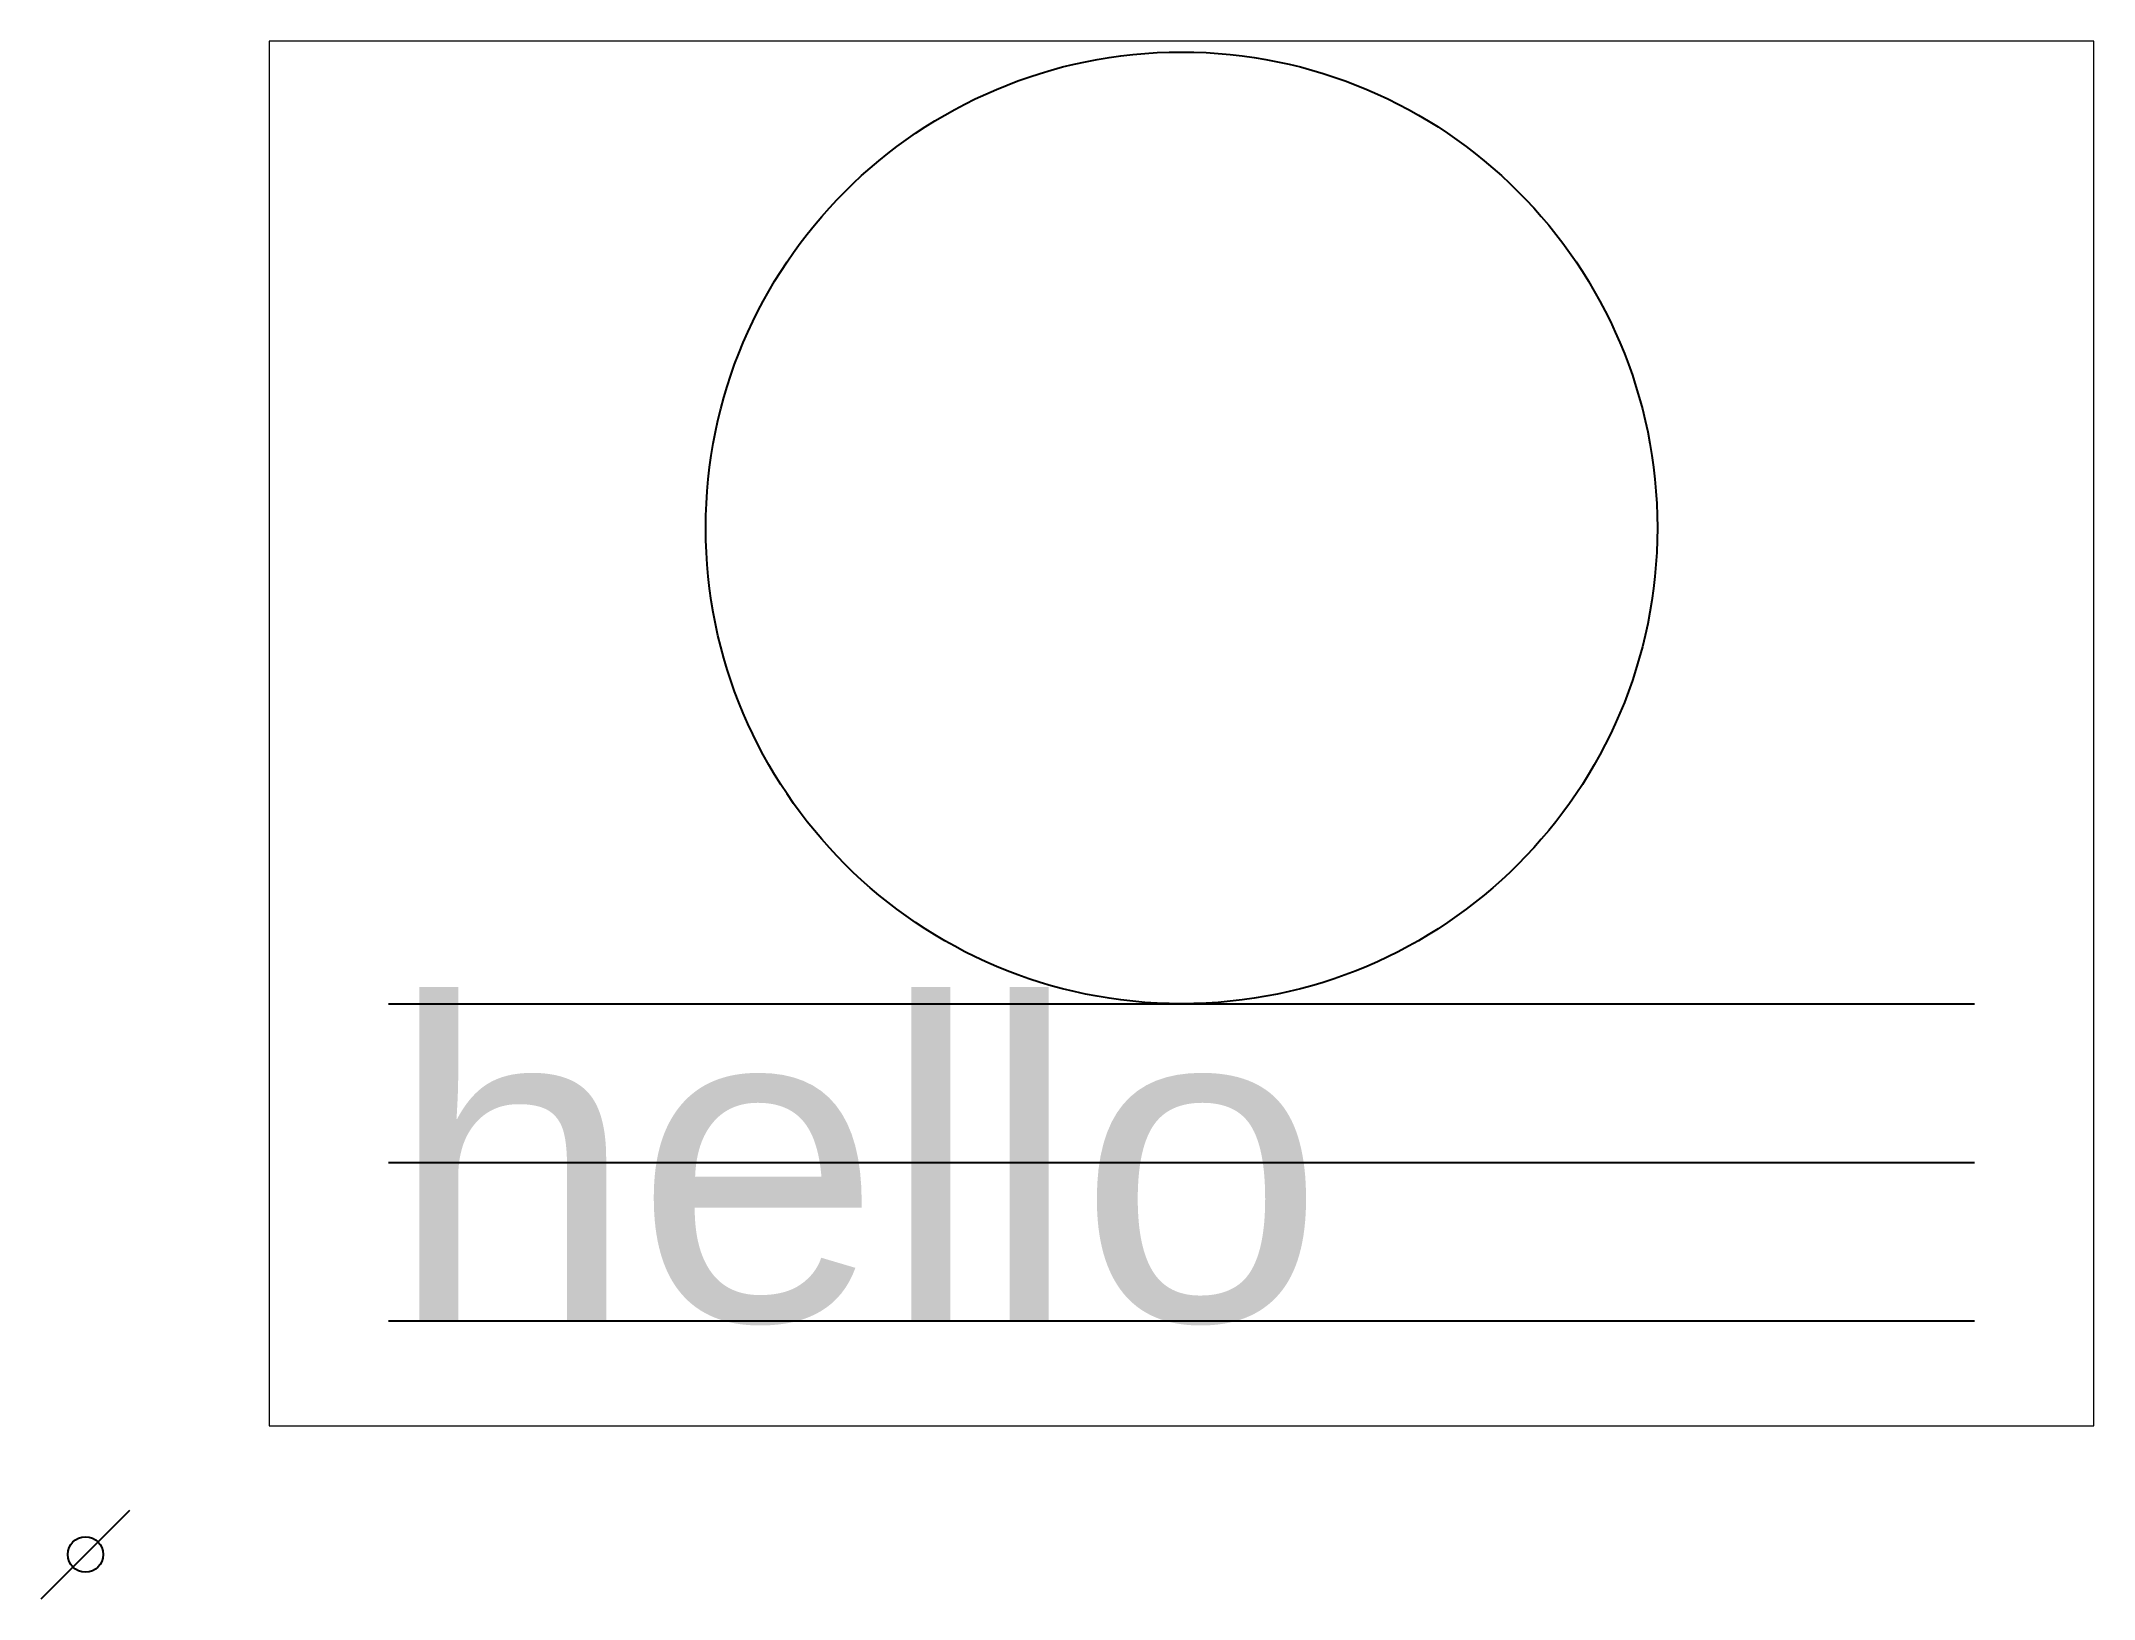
# Paper-space layout 'Layout1' of a CAD drawing. Header units: millimetres. Extents: x 0 to 231, y 0 to 176.
# The model-space entities are those that its viewports show. They can reach past a viewport. Long polylines and large blocks are cut down to what shows.
import ezdxf

# ---------------------------------------------------------------- set-up
doc = ezdxf.new("R2010")
doc.units = ezdxf.units.MM
doc.styles.get("Standard").update_dxf_attribs({"font": 'arial.ttf'})

msp = doc.modelspace()

# ---------------------------------------------------------------- linework, layer by layer
for p, q in [((0, 2), (10, 2)), ((0, 1), (10, 1)), ((0, 0), (10, 0))]:
    msp.add_line(p, q)
msp.add_circle((5, 5), 3)

# ---------------------------------------------------------------- texts
msp.add_text('hello', height=2).set_placement((0, 0))

psp = doc.layouts.get("Layout1")

# ---------------------------------------------------------------- linework, layer by layer
psp.add_line((0, 0), (10, 10))
psp.add_circle((5, 5), 2)

# ---------------------------------------------------------------- viewports
at = {"layer": '0'}
psp.add_viewport(center=(128.5, 97.5), size=(205.6, 156), view_center_point=(5, 3.704), view_height=8.72993, dxfattribs=at)

doc.saveas('drawing.dxf')
